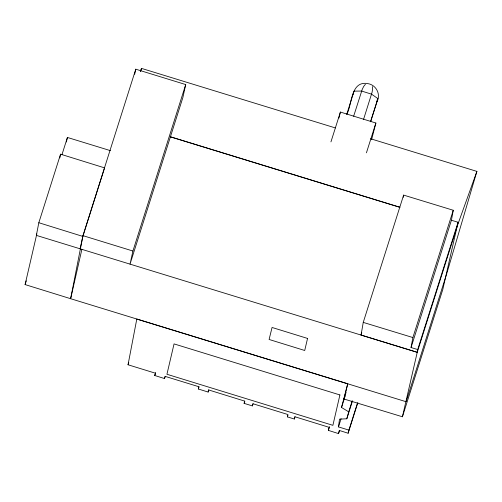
<?xml version="1.0" encoding="UTF-8"?>
<svg xmlns="http://www.w3.org/2000/svg" width="502" height="502" viewBox="0 0 502 502"><rect width="100%" height="100%" fill="white"/><g stroke="black" fill="none" stroke-linecap="round" stroke-linejoin="round"><path stroke-width="0.75" d="M377.504 98.53L376.964 101.755L370.614 121.766M155.658 372.509L154.71 375.496L164.499 378.546L165.171 376.381L198.861 386.735L198.346 389.006L208.135 392.049L208.556 389.916L244.725 401.117L244.11 403.37L252.337 405.892L253.033 403.765L287.96 414.545L287.401 416.886L294.316 419.013L294.831 416.742L329.099 427.321L328.377 430.377L338.549 433.609L339.296 430.446L348.131 433.232L348.903 430.107L338.486 426.907L339.509 419.139L346.807 418.781L352.253 401.606M370.564 138.74L476.9 171.395L446.491 274.437L406.112 401.726L70.631 298.703L82.836 236.417L104.579 167.875L60.566 154.183L38.823 222.725L36.357 235.375L417.231 352.31L417.702 349.543L458.081 222.254L451.417 220.246L453.262 210.263L403.627 195.102L363.247 322.391L361.057 335.054L417.231 352.31L402.416 416.773L343.983 399.015L347.742 383.792L136.801 319.046L128.041 364.772L155.595 373.262L154.71 375.496M458.081 222.254L442.795 289.478L402.416 416.773M403.244 197.336L403.627 195.102M417.702 349.543L411.038 347.541L412.882 337.551L453.262 210.263M59.838 157.904L60.566 154.183M80.113 248.791L82.981 235.658L135.778 69.194L185.721 84.568L182.835 97.664L130.031 264.121L132.917 251.025L185.721 84.568M134.668 74.302L135.778 69.194M81.882 249.35L70.631 298.703L25.1 284.578L36.834 233.882M66.377 141.997L67.419 137.454L110.434 150.65M330.943 141.871L340.4 112.059L375.885 123.021L371.624 139.543M338.919 118.052L340.4 112.059M346.807 418.781L348.714 411.853L341.517 407.455L347.742 383.792M346.813 114.318C352.14 104.912 350.434 80.414 367.853 83.602C376.155 84.894 381.106 94.288 376.964 101.755M140.604 71.372L141.489 68.391L335.367 127.928M61.966 154.647L67.419 137.454M25.1 284.578L26.286 280.838M128.041 364.772L128.75 362.532M164.499 378.546L165.214 376.305M198.346 389.006L199.056 386.766M208.135 392.049L208.851 389.809M244.11 403.37L244.819 401.123M252.337 405.892L253.046 403.652M346.794 114.111L354.079 91.138L361.635 91.057L371.555 94.163L377.88 98.587L370.595 121.559M353.646 116.251L362.268 89.287L363.749 86.313L365.406 84.323M363.567 119.357L372.064 92.355L372.591 89.08L372.421 86.526M366.429 152.834L375.885 123.021M287.401 416.886L287.872 415.392M294.316 419.013L295.025 416.773M328.377 430.377L329.563 426.644M361.057 335.054L361.766 332.82M343.983 399.015L346.104 392.313M341.517 407.455L345.075 396.254M338.486 426.907L341.09 418.693M338.549 433.609L339.496 430.622M348.714 411.853L352.266 400.652M348.903 430.107L357.437 403.225M348.131 433.232L357.844 402.617M411.038 347.541L451.417 220.246M417.231 352.31L457.611 225.022L476.9 171.395M140.441 71.315L141.489 68.391M353.157 94.313L353.653 93.102M363.247 322.391L412.882 337.551M170.184 136.707L399.981 207.313L170.172 136.764M82.981 235.658L132.917 251.025M38.823 222.725L82.836 236.417M339.91 394.942L332.889 425.332L166.934 374.266L174.056 343.901L339.91 394.942M307.55 338.436L304.714 350.49L269.097 339.465L272.065 327.473L307.55 338.436"/></g></svg>
